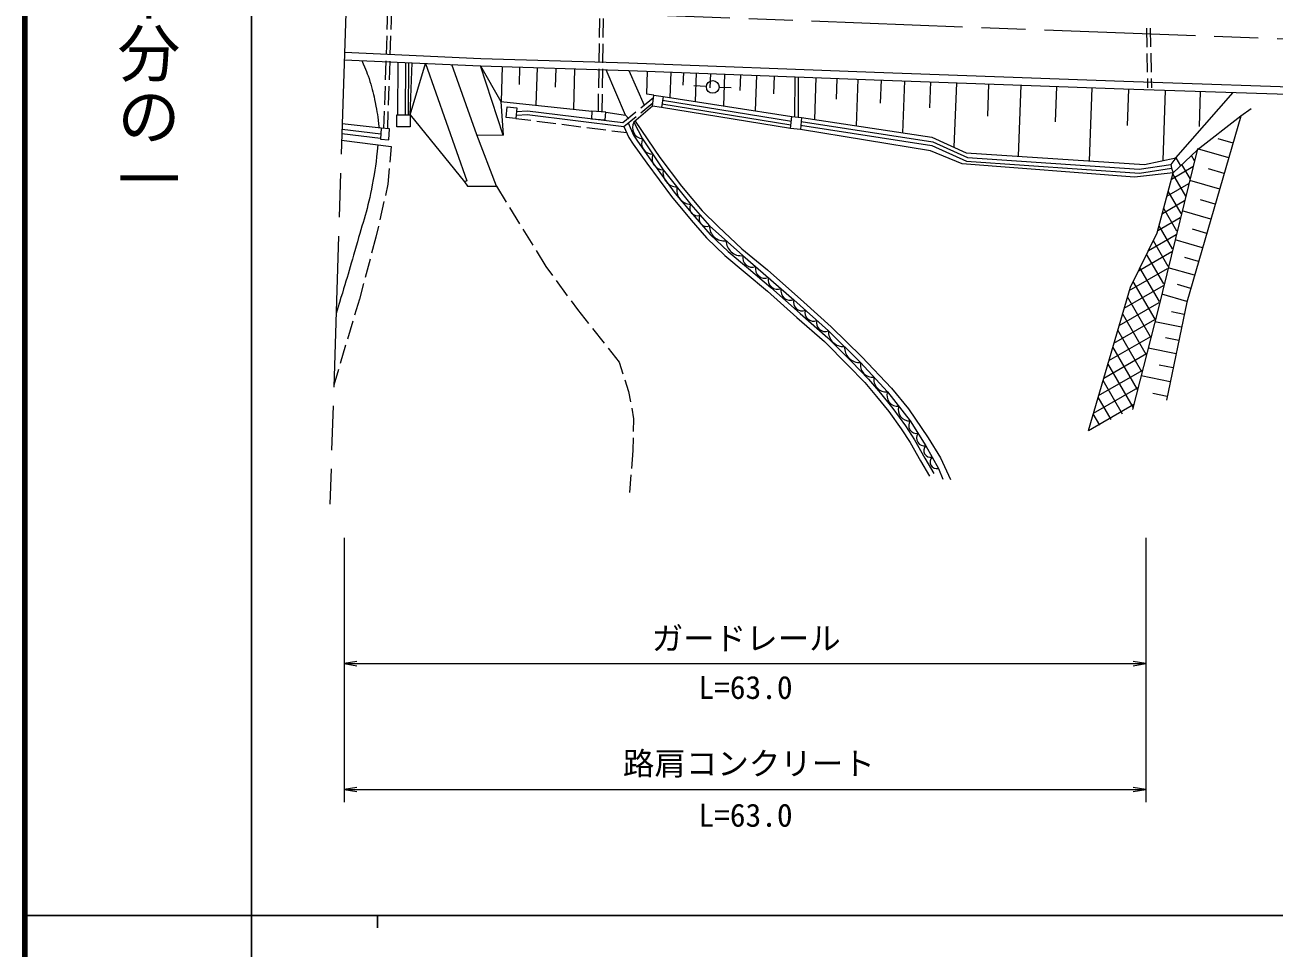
# Model space of a CAD drawing. Units: millimetres at full size, sheet at 1:1000; details may follow other scales. Extents: x 40000 to 680000, y 20000 to 380000.
# Drawn here: x 40000 to 139188, y 202409 to 275722 of the extents above; entities that cross this region are included whole.
import ezdxf
from ezdxf.enums import TextEntityAlignment as Align

# ---------------------------------------------------------------- set-up
doc = ezdxf.new("R2010")
doc.units = ezdxf.units.MM
doc.header["$LTSCALE"] = 1000
doc.linetypes.add('CHAIN', pattern=[18.5, 12, -1.5, 3.5, -1.5])
for name, color, linetype, lineweight in [('M-BGD', 7, 'Continuous', 13), ('M-BMK', 2, 'CHAIN', 13), ('M-STR-HTXT', 7, 'Continuous', 13), ('M-TTL', 2, 'Continuous', 140), ('M-TTL-BAND', 7, 'Continuous', 25)]:
    doc.layers.add(name, color=color, linetype=linetype, lineweight=lineweight)
doc.styles.add('@ＭＳ ゴシック', font='')
doc.styles.add('ＭＳ ゴシック', font='')
doc.styles.get('@ＭＳ ゴシック').set_extended_font_data('@MS Gothic')
doc.styles.get('ＭＳ ゴシック').set_extended_font_data('MS Gothic')

# ---------------------------------------------------------------- blocks, each defined once
blk = doc.blocks.new('open_arrow')
at = {"color": 0, "linetype": 'Continuous', "lineweight": -2}
blk.add_lwpolyline([(7.5, 1.25), (0, 0), (7.5, -1.25)], dxfattribs=at)

msp = doc.modelspace()

# ---------------------------------------------------------------- hatches: boundary and pattern name
at = {"layer": 'M-STR-HTXT'}
h = msp.add_hatch(dxfattribs=at)
h.set_pattern_fill('USER', color=256, style=0, pattern_type=2)
h.set_pattern_definition([(30, (124450, 243511), (-500, 866.025), []), (120, (124450, 243511), (-866.025, -500), [])])
h.paths.add_polyline_path([(124450, 243511), (127780, 254903), (129918, 259214), (131180, 263981), (131771, 264539), (133078, 265774), (127955, 245193)])

# ---------------------------------------------------------------- linework, layer by layer
at = {"layer": 'M-BGD'}
for p, q in [((68771, 275367), (68821, 276866)), ((69071, 275357), (69121, 276856)), ((85625, 276240), (85601, 274740)), ((85924, 276226), (85901, 274726)), ((68704, 273368), (68754, 274867)), ((69004, 273358), (69054, 274857)), ((129062, 275469), (129090, 273969)), ((129361, 275475), (129390, 273975)), ((85593, 274240), (85569, 272740)), ((85893, 274226), (85869, 272727)), ((68637, 271369), (68687, 272868)), ((68937, 271359), (68987, 272858)), ((129100, 273469), (129128, 271970)), ((129400, 273475), (129428, 271975)), ((69608, 268593), (69637, 272761)), ((70208, 268593), (70237, 272734)), ((70447, 268593), (70475, 272724)), ((70580, 268593), (70736, 272712)), ((77886, 272418), (77802, 269641)), ((79275, 272375), (79233, 270987)), ((80663, 272333), (80573, 269349)), ((82156, 272288), (82110, 270795)), ((83648, 272242), (83550, 269035)), ((85561, 272240), (85537, 270740)), ((85861, 272227), (85837, 270727)), ((87696, 268547), (86161, 272166)), ((87944, 272112), (89161, 269350)), ((91282, 271985), (91205, 269965)), ((92292, 271947), (92253, 270937)), ((93302, 271908), (93216, 269651)), ((94430, 271866), (94387, 270737)), ((95559, 271823), (95463, 269301)), ((68570, 269370), (68620, 270869)), ((68870, 269360), (68920, 270859)), ((94117, 270829), (93115, 270880)), ((95116, 270791), (96092, 270766)), ((96820, 271775), (96772, 270514)), ((98081, 271727), (97974, 268909)), ((99490, 271674), (99436, 270265)), ((101124, 271612), (101103, 268431)), ((101430, 268396), (101421, 271600)), ((102811, 271548), (102684, 268218)), ((104475, 271484), (104412, 269820)), ((106140, 271421), (105999, 267720)), ((107991, 271352), (107923, 269501)), ((109842, 271284), (109691, 267165)), ((111901, 271209), (111826, 269149)), ((113961, 271133), (113774, 266013)), ((116521, 271040), (116427, 268480)), ((119081, 270946), (118874, 265302)), ((121903, 270843), (121799, 268021)), ((129138, 271470), (129152, 270719)), ((129438, 271475), (129452, 270725)), ((85529, 270240), (85507, 268842)), ((85829, 270227), (85807, 268819)), ((88893, 269130), (89925, 269975)), ((90671, 270048), (100898, 268453)), ((124724, 270739), (124512, 264930)), ((127629, 270635), (127534, 267730)), ((130534, 270539), (130351, 264955)), ((133326, 270447), (133235, 267655)), ((68508, 267505), (68553, 268870)), ((68808, 267495), (68853, 268860)), ((77777, 269643), (85023, 268880)), ((87474, 267969), (88506, 268814)), ((89835, 269270), (88354, 267993)), ((88911, 268757), (89870, 269542)), ((100796, 267497), (90560, 269178)), ((90585, 269451), (100812, 267797)), ((90632, 269747), (100860, 268093)), ((68287, 267519), (65186, 267875)), ((78982, 268304), (80163, 268152)), ((80659, 268088), (82147, 267896)), ((82642, 267832), (84130, 267640)), ((87565, 267656), (88524, 268440)), ((68236, 266699), (65160, 267065)), ((68257, 267049), (65201, 267412)), ((84626, 267576), (86114, 267385)), ((86610, 267321), (87790, 267169)), ((65144, 266570), (69078, 266076)), ((69078, 266076), (68971, 264824)), ((135595, 265165), (133116, 265885)), ((135938, 266345), (134758, 266688)), ((131393, 265179), (131771, 264539)), ((68929, 264326), (68821, 263074)), ((135235, 263925), (133996, 264286)), ((68821, 263074), (68620, 262189)), ((77435, 262917), (78223, 261638)), ((134875, 262686), (132492, 263379)), ((68509, 261702), (68176, 260239)), ((78486, 261212), (79273, 259935)), ((134182, 260303), (131901, 260966)), ((134528, 261495), (133337, 261841)), ((68065, 259752), (67863, 258867)), ((79535, 259509), (80322, 258233)), ((133851, 259163), (132710, 259494)), ((67863, 258867), (67530, 257610)), ((133519, 258022), (131336, 258657)), ((67401, 257127), (67017, 255677)), ((80584, 257807), (81373, 256528)), ((133202, 256931), (132110, 257248)), ((81373, 256528), (81884, 255830)), ((132885, 255839), (130795, 256446)), ((66888, 255194), (66555, 253937)), ((82180, 255427), (83066, 254217)), ((132581, 254794), (131536, 255098)), ((66555, 253937), (66180, 252679)), ((132277, 253749), (130277, 254330)), ((83362, 253813), (83873, 253116)), ((83873, 253116), (84755, 252004)), ((132063, 252730), (131043, 252941)), ((66037, 252200), (65608, 250763)), ((131852, 251710), (129732, 252149)), ((85066, 251612), (85998, 250437)), ((65465, 250284), (65036, 248846)), ((86309, 250045), (87191, 248933)), ((131412, 249590), (129196, 250050)), ((131632, 250650), (130572, 250870)), ((64893, 248367), (64518, 247110)), ((87191, 248933), (87488, 248014)), ((131183, 248482), (130074, 248711)), ((87642, 247538), (87939, 246620)), ((130953, 247373), (128635, 247854)), ((87939, 246620), (88093, 245779)), ((130713, 246214), (129554, 246454)), ((88183, 245287), (88336, 244446)), ((88336, 244446), (88308, 243434)), ((88294, 242935), (88266, 241923)), ((88266, 241923), (88157, 240501)), ((88119, 240003), (88009, 238581))]:
    msp.add_line(p, q, dxfattribs=at)
for points in [[(65341, 272953), (76165, 272470), (87944, 272112), (107447, 271372), (127241, 270647), (144321, 270086), (159719, 269432), (179278, 268712), (195448, 268221), (205800, 268221), (217141, 268326), (228108, 269029), (251900, 271696)], [(65368, 273552), (76187, 273070), (87965, 272711), (107469, 271971), (127262, 271247), (144344, 270686), (159743, 270032), (179298, 269311), (195457, 268821), (205797, 268821), (217119, 268926), (228055, 269627), (251821, 272291)], [(70580, 268593), (71807, 272664), (75100, 263346), (74899, 263270)], [(70580, 268593), (74899, 263270), (75129, 262917), (77435, 262917), (75892, 266995), (73900, 272571)], [(75892, 266995), (77964, 266979), (76165, 272470)], [(76165, 272470), (77777, 269643), (77964, 266979)], [(89946, 270141), (89385, 270232), (89433, 272055)], [(101677, 268370), (112021, 266814), (114732, 265576), (128892, 264641), (131393, 265179), (135934, 270362)], [(79037, 268862), (79893, 268911), (87474, 267969)], [(137378, 269069), (136560, 268485), (133078, 265774), (129988, 253150), (127955, 245193)], [(79054, 268563), (79883, 268610), (87565, 267656)], [(86125, 268795), (87696, 268547), (87966, 268277)], [(87911, 267939), (88321, 266977), (88632, 266489), (89702, 264972), (91644, 262350), (93202, 260491), (94407, 259089), (95850, 257718), (97450, 256368), (99226, 254883), (101552, 252795), (103754, 250884), (105634, 248983), (106994, 247592), (107929, 246481), (108926, 245265), (109913, 243874), (110640, 242762), (111471, 241308), (112177, 240093)], [(88354, 267993), (89033, 266691), (90685, 264214), (92866, 261472), (94346, 259758), (97010, 257406), (101060, 253900), (103802, 251439), (106357, 248915), (108491, 246579), (110298, 244288), (111545, 242294), (112542, 240503), (112884, 239646)], [(88460, 268084), (90416, 265197), (92130, 262907), (93781, 260960), (95043, 259713), (96928, 257937), (98953, 256270), (101851, 253716), (104032, 251737), (106446, 249353), (108814, 246876), (110170, 245241), (111728, 242920), (112693, 241331), (113488, 239632)], [(101645, 268063), (112089, 266434), (114851, 265208), (128483, 264263), (130999, 264653)], [(136560, 268485), (132266, 253711), (130654, 245929)], [(87565, 267656), (87966, 266790), (88300, 266266), (89378, 264738), (91330, 262102), (92897, 260232), (94117, 258813), (95583, 257420), (97192, 256062), (98964, 254580), (101287, 252495), (103480, 250592), (105349, 248703), (106698, 247323), (107621, 246225), (108608, 245023), (109582, 243648), (110298, 242554), (111124, 241109), (111831, 239892)], [(131180, 263981), (128121, 263636), (114428, 264688), (111904, 265739), (101575, 267414)], [(101598, 267767), (112003, 266144), (114778, 264913), (128495, 263962), (131044, 264356)], [(124450, 243511), (127780, 254903), (129918, 259214), (131180, 263981), (133078, 265774)], [(131393, 265179), (130999, 264653), (131044, 264356), (131180, 263981)]]:
    msp.add_lwpolyline(points, dxfattribs=at)
for points in [[(89946, 270141), (90671, 270048), (90560, 269178), (89835, 269270)], [(78982, 268304), (78200, 268380), (78282, 269226), (79065, 269150)], [(84977, 268280), (86079, 268196), (86125, 268795), (85023, 268880)], [(69531, 268593), (70580, 268593), (70580, 267638), (69531, 267638)], [(100898, 268453), (101677, 268370), (101575, 267414), (100796, 267497)], [(68233, 266651), (68897, 266609), (68951, 267477), (68287, 267519)]]:
    msp.add_lwpolyline(points, close=True, dxfattribs=at)
msp.add_circle((94616, 270804), 500, dxfattribs=at)
for centre, radius, start, end in [((89114, 267561), 874, 150.37841, 264.69988), ((89856, 266344), 892, 157.17785, 270.20228), ((90682, 265106), 892, 157.17785, 270.20228), ((91824, 264001), 1159, 169.40951, 267.5918), ((92914, 262630), 1159, 169.40951, 267.5918), ((93388, 261174), 600, 150.32265, 291.30751), ((94128, 260318), 600, 150.32265, 291.30751), ((95533, 259760), 1187, 180.07878, 277.02958), ((96864, 258584), 1187, 180.07878, 277.02958), ((97752, 257240), 760, 167.41926, 290.83592), ((98764, 256364), 760, 167.41926, 290.83592), ((99777, 255487), 760, 167.41926, 290.83592), ((100790, 254611), 760, 167.41926, 290.83592), ((101698, 253692), 671, 161.92758, 294.24204), ((102612, 252872), 671, 161.92758, 294.24204), ((103526, 252051), 671, 161.92758, 294.24204), ((105008, 251383), 1208, 177.32236, 273.38065), ((106286, 250121), 1208, 177.32236, 273.38065), ((107321, 248724), 982, 168.76714, 276.04585), ((108388, 247556), 982, 168.76714, 276.04585), ((109308, 246294), 865, 160.79048, 275.76456), ((110211, 245149), 865, 160.79048, 275.76456), ((110807, 243913), 632, 143.54119, 280.46957), ((111430, 242916), 632, 143.54119, 280.46957), ((111906, 241909), 528, 133.16155, 285.03223), ((112405, 241013), 528, 133.16155, 285.03223)]:
    msp.add_arc(centre, radius, start, end, dxfattribs=at)
for points in [[(66745, 272890), (67082, 272131), (67185, 271900), (67396, 271241), (67602, 270595), (67679, 270221), (67817, 269558), (67978, 268776), (68006, 268498), (68122, 267538)], [(68020, 266209), (67873, 264708), (67805, 264262), (67583, 263027), (67236, 261094), (66826, 260058), (66298, 258166), (65709, 256058), (65497, 255380), (64701, 252793)]]:
    msp.add_open_spline(points, degree=3, knots=[0, 0, 0, 0, 1, 1, 1, 2, 2, 2, 3, 3, 3, 3], dxfattribs=at)
at = {"layer": 'M-BMK'}
for q in [(64215, 237668), (181783, 273029)]:
    msp.add_line((65493, 277443), q, dxfattribs=at)
at = {"layer": 'M-STR-HTXT'}
for p, q in [((65349, 235000), (65349, 214000)), ((129000, 235000), (129000, 214000)), ((65349, 225000), (129000, 225000)), ((65349, 215000), (129000, 215000))]:
    msp.add_line(p, q, dxfattribs=at)
at = {"layer": 'M-TTL'}
msp.add_line((40000, 380000), (40000, 20000), dxfattribs=at)
at = {"layer": 'M-TTL-BAND'}
for p, q in [((58000, 370000), (58000, 20000)), ((40000, 205000), (579000, 205000)), ((68000, 205000), (68000, 204000))]:
    msp.add_line(p, q, dxfattribs=at)

# ---------------------------------------------------------------- block references
at = {"layer": 'M-STR-HTXT', "xscale": 133, "yscale": 133}
for p in [(65349, 225000), (65349, 215000)]:
    msp.add_blockref('open_arrow', p, dxfattribs=at)
at = {"layer": 'M-STR-HTXT', "xscale": 133, "yscale": 133, "rotation": 180}
for p in [(129000, 225000), (129000, 215000)]:
    msp.add_blockref('open_arrow', p, dxfattribs=at)

# ---------------------------------------------------------------- texts
at = {"layer": 'M-STR-HTXT', "style": 'ＭＳ ゴシック'}
for s, p in [('ガードレール', (97271, 227004)), ('路肩コンクリート', (97481, 217066))]:
    msp.add_text(s, height=1833, dxfattribs=at).set_placement(p, align=Align.MIDDLE_CENTER)
for p in [(97219, 221641), (97219, 211493)]:
    msp.add_text('L=63.0', height=1833, dxfattribs=at).set_placement(p, align=Align.BOTTOM_CENTER)
at = {"layer": 'M-TTL-BAND', "style": '@ＭＳ ゴシック'}
msp.add_text('縮尺千分の一', height=3666, rotation=270, dxfattribs=at).set_placement((49777, 261030), align=Align.MIDDLE_RIGHT)

doc.saveas('drawing.dxf')
